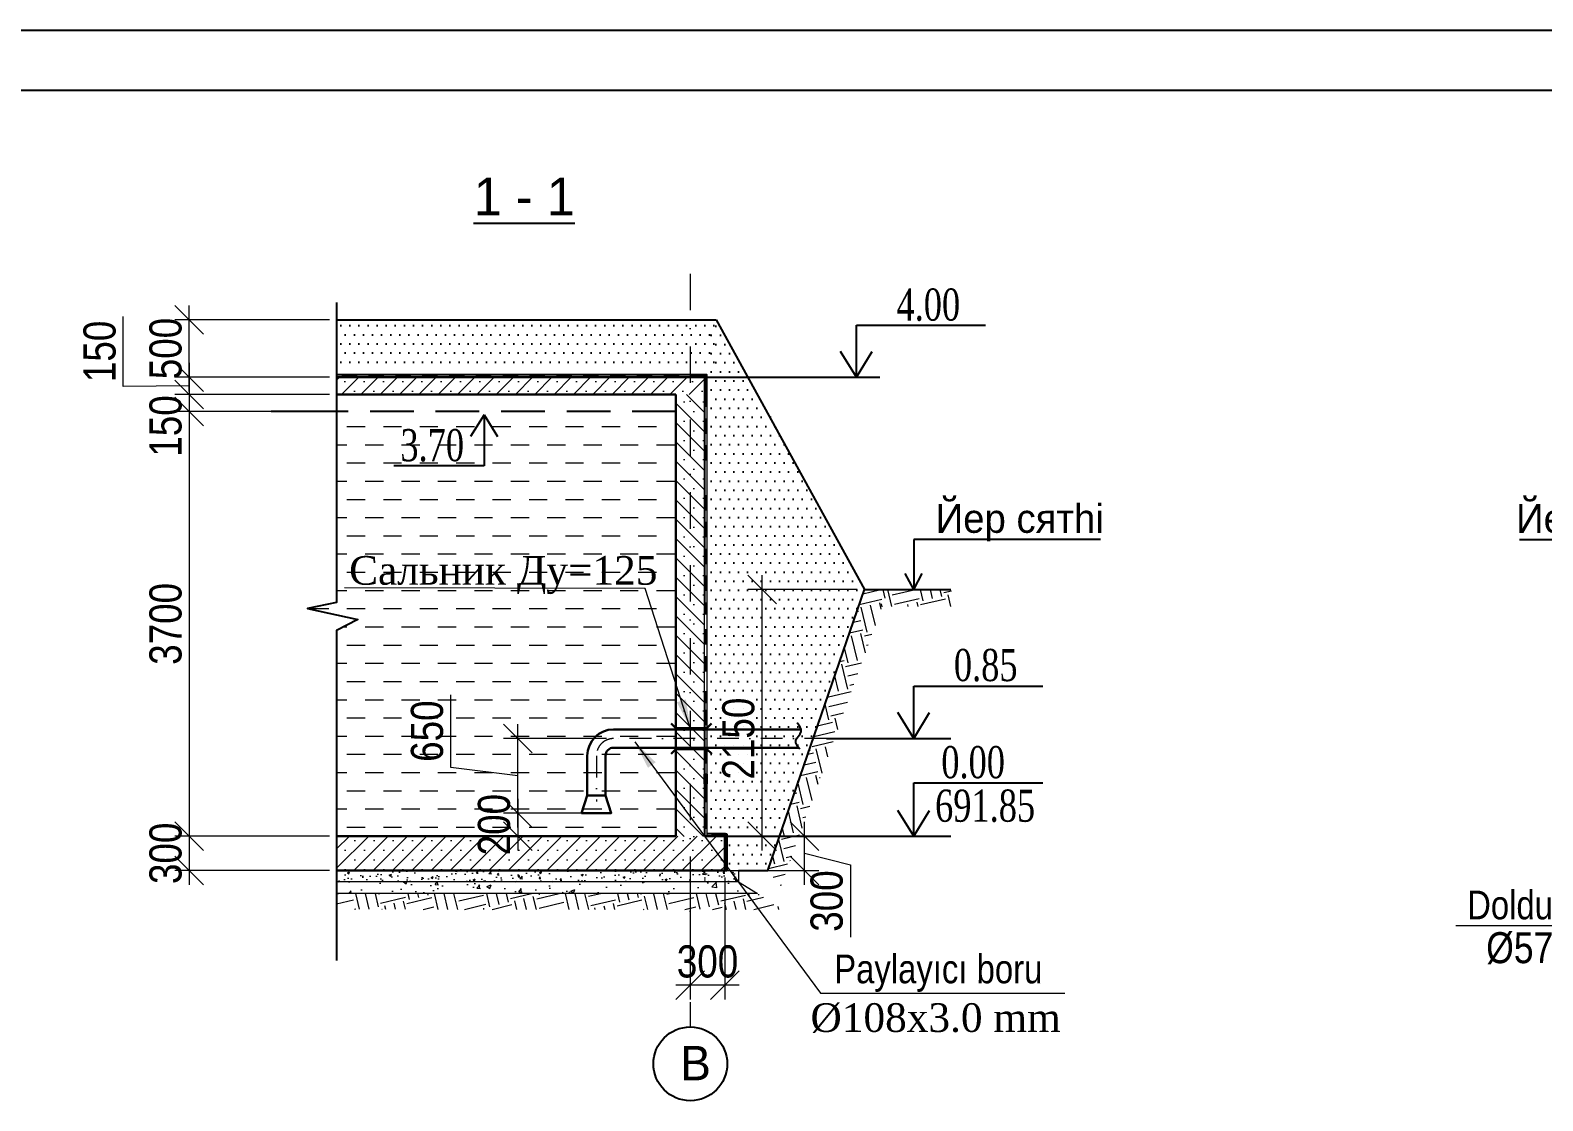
# Model space of a CAD drawing. Header units: millimetres. Extents: x 1177285 to 1225570, y -905119 to -683091.
# Drawn here: x 1202307 to 1215494, y -852087 to -842756 of the extents above; entities that cross this region are included whole.
import ezdxf

# ---------------------------------------------------------------- set-up
doc = ezdxf.new("R2010")
doc.units = ezdxf.units.MM
doc.linetypes.add('DASHDOT', pattern=[25.4, 12.7, -6.35, 0, -6.35])
doc.linetypes.add('DASHEDX2', pattern=[38.1, 25.4, -12.7])
doc.layers.add('Annotation - Text', color=7, linetype='Continuous')
doc.layers.add('Layer3', color=7, linetype='Continuous', lineweight=13)
doc.styles.add('400', font='times.ttf', dxfattribs={"width": 0.75, "height": 300})
doc.styles.get("Standard").update_dxf_attribs({"font": 'a3ar(la).ttf'})
doc.styles.add('style3', font='ARIAAL_.TTF', dxfattribs={"height": 300})
doc.styles.add('style6', font='ARIALN.TTF', dxfattribs={"height": 300})
doc.styles.add('Times New  Roman', font='times.ttf')
doc.styles.add('yazitipi', font='ARIALN.TTF')
doc.dimstyles.new('sevda', dxfattribs={"dimscale": 100, "dimtxt": 2.8, "dimasz": 2.5, "dimexe": 1.25, "dimexo": 0.625, "dimtad": 1, "dimtxsty": 'yazitipi', "dimblk": 'OBLIQUE', "dimcen": 2.5, "dimdle": 1.25, "dimclrd": 253, "dimclre": 253, "dimclrt": 73, "dimaunit": 1, "dimadec": 3, "dimazin": 0, "dimtfac": 1, "dimtmove": 1, "dimatfit": 3, "dimfxl": 1, "dimlwd": 13, "dimlwe": 13, "dimarcsym": 0})

# ---------------------------------------------------------------- blocks, each defined once
blk = doc.blocks.new('ntnntyht')
at = {"color": 1, "lineweight": 25}
blk.add_line((1961564, -20955), (2003567, -20955), dxfattribs=at)
at = {"color": 1, "lineweight": 25, "ltscale": 15}
blk.add_line((2003045, -21477), (1963653, -21477), dxfattribs=at)
blk = doc.blocks.new('_Oblique')
at = {"color": 0, "linetype": 'ByBlock', "lineweight": -2}
blk.add_line((-0.5, -0.5), (0.5, 0.5), dxfattribs=at)
blk = doc.blocks.new('*D156')
at = {"color": 253, "lineweight": 13, "ltscale": 15, "transparency": 16777216}
for p, q in [((1208062, -850142), (1208062, -851205)), ((1208362, -850142), (1208362, -851205)), ((1208487, -851080), (1207937, -851080))]:
    blk.add_line(p, q, dxfattribs=at)
at = {"layer": 'Defpoints', "color": 0, "lineweight": 30, "ltscale": 15, "transparency": 16777216}
for p in [(1208062, -850080), (1208362, -850080), (1208062, -851080)]:
    blk.add_point(p, dxfattribs=at)
at = {"color": 253, "lineweight": 13, "ltscale": 15, "transparency": 16777216, "xscale": 250, "yscale": 250, "zscale": 250}
for p, rotation in [((1208062, -851080), 179.9999999999441), ((1208362, -851080), 359.9999999999441)]:
    blk.add_blockref('_Oblique', p, dxfattribs=dict(at, rotation=rotation))
at = {"color": 73, "ltscale": 15, "transparency": 16777216, "insert": (1208212, -850874), "char_height": 280, "attachment_point": 5, "style": 'yazitipi'}
blk.add_mtext('300', dxfattribs=at)
blk = doc.blocks.new('*D157')
at = {"color": 253, "lineweight": 13, "ltscale": 15, "transparency": 16777216}
for p, q in [((1209057, -850205), (1209057, -849655)), ((1208869, -849780), (1209182, -849780)), ((1209057, -849930), (1209458, -850031)), ((1208659, -850080), (1209182, -850080)), ((1209458, -850031), (1209458, -850662))]:
    blk.add_line(p, q, dxfattribs=at)
at = {"layer": 'Defpoints', "color": 0, "lineweight": 30, "ltscale": 15, "transparency": 16777216}
for p in [(1208807, -849780), (1209057, -849780), (1208596, -850080)]:
    blk.add_point(p, dxfattribs=at)
at = {"color": 253, "lineweight": 13, "ltscale": 15, "transparency": 16777216, "xscale": 250, "yscale": 250, "zscale": 250}
for p, rotation in [((1209057, -849780), 90), ((1209057, -850080), 270)]:
    blk.add_blockref('_Oblique', p, dxfattribs=dict(at, rotation=rotation))
at = {"color": 73, "ltscale": 15, "transparency": 16777216, "insert": (1209252, -850346), "char_height": 280, "attachment_point": 5, "rotation": 90, "style": 'yazitipi'}
blk.add_mtext('300', dxfattribs=at)
blk = doc.blocks.new('*D158')
at = {"color": 253, "lineweight": 13, "ltscale": 15, "transparency": 16777216}
for p, q in [((1208687, -849905), (1208687, -847505)), ((1209517, -847630), (1208562, -847630)), ((1208630, -849780), (1208562, -849780))]:
    blk.add_line(p, q, dxfattribs=at)
at = {"layer": 'Defpoints', "color": 0, "lineweight": 30, "ltscale": 15, "transparency": 16777216}
for p in [(1208687, -847630), (1209579, -847630), (1208693, -849780)]:
    blk.add_point(p, dxfattribs=at)
at = {"color": 253, "lineweight": 13, "ltscale": 15, "transparency": 16777216, "xscale": 250, "yscale": 250, "zscale": 250}
for p, rotation in [((1208687, -847630), 90), ((1208687, -849780), 270)]:
    blk.add_blockref('_Oblique', p, dxfattribs=dict(at, rotation=rotation))
at = {"color": 73, "ltscale": 15, "transparency": 16777216, "insert": (1208482, -848930), "char_height": 280, "attachment_point": 5, "rotation": 90, "style": 'yazitipi'}
blk.add_mtext('2150', dxfattribs=at)
blk = doc.blocks.new('*D159')
at = {"color": 253, "lineweight": 13, "ltscale": 15, "transparency": 16777216}
for p, q in [((1203118, -845860), (1203118, -845250)), ((1203693, -845655), (1203693, -846055)), ((1204915, -845780), (1203568, -845780)), ((1203693, -845855), (1203118, -845860)), ((1204915, -845930), (1203568, -845930))]:
    blk.add_line(p, q, dxfattribs=at)
at = {"layer": 'Defpoints', "color": 0, "lineweight": 30, "ltscale": 15, "transparency": 16777216}
for p in [(1204978, -845780), (1203693, -845930), (1204978, -845930)]:
    blk.add_point(p, dxfattribs=at)
at = {"color": 253, "lineweight": 13, "ltscale": 15, "transparency": 16777216, "xscale": 250, "yscale": 250, "zscale": 250}
for p, rotation in [((1203693, -845780), 90), ((1203693, -845930), 270)]:
    blk.add_blockref('_Oblique', p, dxfattribs=dict(at, rotation=rotation))
at = {"color": 73, "ltscale": 15, "transparency": 16777216, "insert": (1202913, -845555), "char_height": 280, "attachment_point": 5, "rotation": 90, "style": 'yazitipi'}
blk.add_mtext('150', dxfattribs=at)
blk = doc.blocks.new('*D160')
at = {"color": 253, "lineweight": 13, "ltscale": 15, "transparency": 16777216}
for p, q in [((1203693, -845905), (1203693, -845155)), ((1204915, -845280), (1203568, -845280)), ((1204708, -845780), (1203568, -845780))]:
    blk.add_line(p, q, dxfattribs=at)
at = {"layer": 'Defpoints', "color": 0, "lineweight": 30, "ltscale": 15, "transparency": 16777216}
for p in [(1203693, -845280), (1204978, -845280), (1204771, -845780)]:
    blk.add_point(p, dxfattribs=at)
at = {"color": 253, "lineweight": 13, "ltscale": 15, "transparency": 16777216, "xscale": 250, "yscale": 250, "zscale": 250}
for p, rotation in [((1203693, -845280), 90), ((1203693, -845780), 270)]:
    blk.add_blockref('_Oblique', p, dxfattribs=dict(at, rotation=rotation))
at = {"color": 73, "ltscale": 15, "transparency": 16777216, "insert": (1203488, -845530), "char_height": 280, "attachment_point": 5, "rotation": 90, "style": 'yazitipi'}
blk.add_mtext('500', dxfattribs=at)
blk = doc.blocks.new('*D161')
at = {"color": 253, "lineweight": 13, "ltscale": 15, "transparency": 16777216}
for p, q in [((1203822, -845930), (1203568, -845930)), ((1203693, -845805), (1203693, -846205)), ((1204012, -846080), (1203568, -846080))]:
    blk.add_line(p, q, dxfattribs=at)
at = {"layer": 'Defpoints', "color": 0, "lineweight": 30, "ltscale": 15, "transparency": 16777216}
for p in [(1203884, -845930), (1203693, -846080), (1204075, -846080)]:
    blk.add_point(p, dxfattribs=at)
at = {"color": 253, "lineweight": 13, "ltscale": 15, "transparency": 16777216, "xscale": 250, "yscale": 250, "zscale": 250}
for p, rotation in [((1203693, -845930), 90), ((1203693, -846080), 270)]:
    blk.add_blockref('_Oblique', p, dxfattribs=dict(at, rotation=rotation))
at = {"color": 73, "ltscale": 15, "transparency": 16777216, "insert": (1203488, -846205), "char_height": 280, "attachment_point": 5, "rotation": 90, "style": 'yazitipi'}
blk.add_mtext('150', dxfattribs=at)
blk = doc.blocks.new('*D162')
at = {"color": 253, "lineweight": 13, "ltscale": 15, "transparency": 16777216}
for p, q in [((1203693, -845955), (1203693, -849905)), ((1204915, -846080), (1203568, -846080)), ((1204915, -849780), (1203568, -849780))]:
    blk.add_line(p, q, dxfattribs=at)
at = {"layer": 'Defpoints', "color": 0, "lineweight": 30, "ltscale": 15, "transparency": 16777216}
for p in [(1204978, -846080), (1203693, -849780), (1204978, -849780)]:
    blk.add_point(p, dxfattribs=at)
at = {"color": 253, "lineweight": 13, "ltscale": 15, "transparency": 16777216, "xscale": 250, "yscale": 250, "zscale": 250}
for p, rotation in [((1203693, -846080), 90), ((1203693, -849780), 270)]:
    blk.add_blockref('_Oblique', p, dxfattribs=dict(at, rotation=rotation))
at = {"color": 73, "ltscale": 15, "transparency": 16777216, "insert": (1203488, -847930), "char_height": 280, "attachment_point": 5, "rotation": 90, "style": 'yazitipi'}
blk.add_mtext('3700', dxfattribs=at)
blk = doc.blocks.new('*D163')
at = {"color": 253, "lineweight": 13, "ltscale": 15, "transparency": 16777216}
for p, q in [((1203693, -849655), (1203693, -850205)), ((1204915, -849780), (1203568, -849780)), ((1204915, -850080), (1203568, -850080))]:
    blk.add_line(p, q, dxfattribs=at)
at = {"layer": 'Defpoints', "color": 0, "lineweight": 30, "ltscale": 15, "transparency": 16777216}
for p in [(1204978, -849780), (1203693, -850080), (1204978, -850080)]:
    blk.add_point(p, dxfattribs=at)
at = {"color": 253, "lineweight": 13, "ltscale": 15, "transparency": 16777216, "xscale": 250, "yscale": 250, "zscale": 250}
for p, rotation in [((1203693, -849780), 90), ((1203693, -850080), 270)]:
    blk.add_blockref('_Oblique', p, dxfattribs=dict(at, rotation=rotation))
at = {"color": 73, "ltscale": 15, "transparency": 16777216, "insert": (1203488, -849930), "char_height": 280, "attachment_point": 5, "rotation": 90, "style": 'yazitipi'}
blk.add_mtext('300', dxfattribs=at)
blk = doc.blocks.new('*D164')
at = {"color": 253, "lineweight": 13, "ltscale": 15, "transparency": 16777216}
for p, q in [((1206557, -849455), (1206557, -849905)), ((1207152, -849580), (1206432, -849580)), ((1207674, -849780), (1206432, -849780))]:
    blk.add_line(p, q, dxfattribs=at)
at = {"layer": 'Defpoints', "color": 0, "lineweight": 30, "ltscale": 15, "transparency": 16777216}
for p in [(1207215, -849580), (1206557, -849780), (1207737, -849780)]:
    blk.add_point(p, dxfattribs=at)
at = {"color": 253, "lineweight": 13, "ltscale": 15, "transparency": 16777216, "xscale": 250, "yscale": 250, "zscale": 250}
for p, rotation in [((1206557, -849580), 90), ((1206557, -849780), 270)]:
    blk.add_blockref('_Oblique', p, dxfattribs=dict(at, rotation=rotation))
at = {"color": 73, "lineweight": 30, "ltscale": 15, "transparency": 16777216, "insert": (1206352, -849680), "char_height": 280, "attachment_point": 5, "rotation": 90, "style": 'yazitipi'}
blk.add_mtext('200', dxfattribs=at)
blk = doc.blocks.new('*D165')
at = {"color": 253, "lineweight": 13, "ltscale": 15, "transparency": 16777216}
for p, q in [((1205974, -849181), (1205974, -848548)), ((1206557, -849705), (1206557, -848805)), ((1207331, -848930), (1206432, -848930)), ((1206557, -849255), (1205974, -849181)), ((1207052, -849580), (1206432, -849580))]:
    blk.add_line(p, q, dxfattribs=at)
at = {"layer": 'Defpoints', "color": 0, "lineweight": 30, "ltscale": 15, "transparency": 16777216}
for p in [(1206557, -848930), (1207393, -848930), (1207114, -849580)]:
    blk.add_point(p, dxfattribs=at)
at = {"color": 253, "lineweight": 13, "ltscale": 15, "transparency": 16777216, "xscale": 250, "yscale": 250, "zscale": 250}
for p, rotation in [((1206557, -848930), 90), ((1206557, -849580), 270)]:
    blk.add_blockref('_Oblique', p, dxfattribs=dict(at, rotation=rotation))
at = {"color": 73, "lineweight": 30, "ltscale": 15, "transparency": 16777216, "insert": (1205768, -848865), "char_height": 280, "attachment_point": 5, "rotation": 90, "style": 'yazitipi'}
blk.add_mtext('650', dxfattribs=at)

msp = doc.modelspace()

# ---------------------------------------------------------------- hatches: boundary and pattern name
at = {"ltscale": 15}
h = msp.add_hatch(dxfattribs=at)
h.set_pattern_fill('DOTS', color=256, scale=50)
h.set_pattern_definition([(0, (131665.225, -54358.26), (39.6875, 79.375), [0, -79.375])])
h.paths.add_polyline_path([(1208286.679, -845659.652), (1204977.707, -845659.652), (1204977.707, -845279.652), (1208286.679, -845279.652)])
h = msp.add_hatch(dxfattribs=at)
h.set_pattern_fill('DOTS', color=256, scale=50)
h.set_pattern_definition([(0, (345755.47, -145168.674), (39.6875, 79.375), [0, -79.375])])
h.paths.add_polyline_path([(1208381.679, -849759.652), (1208206.679, -849759.652), (1208206.679, -847079.652), (1208206.679, -845698.357), (1208206.679, -845279.652), (1208286.679, -845279.652), (1208927.898, -846429.652), (1209579.421, -847629.652), (1208736.679, -850079.652), (1208381.679, -850079.652), (1208381.679, -849959.652)])
at = {"lineweight": 5, "ltscale": 5000}
h = msp.add_hatch(dxfattribs=at)
h.set_pattern_fill('SACNCR', color=109, scale=50)
h.set_pattern_definition([(45, (336125.02, -153608.98), (-84.189901, 84.189901), []), (45, (336209.21, -153608.98), (-84.189901, 84.189901), [0, -119.0625])])
h.paths.add_polyline_path([(1204977.707, -845779.652), (1204977.707, -845929.652), (1208186.679, -845929.652), (1208186.679, -845779.652)])
h.paths.add_polyline_path([(1204977.707, -845929.551), (1208186.679, -845929.752)])
at = {"lineweight": 0, "ltscale": 15}
h = msp.add_hatch(color=256, dxfattribs=at)
h.dxf.hatch_style = 1
h.paths.add_polyline_path([(1205148.354, -845759.652), (1205148.354, -845779.652), (1205031.369, -845779.652), (1205031.369, -845759.652)])
h = msp.add_hatch(color=256, dxfattribs=at)
h.dxf.hatch_style = 1
h.paths.add_polyline_path([(1205382.324, -845759.652), (1205382.324, -845779.652), (1205265.339, -845779.652), (1205265.339, -845759.652)])
h = msp.add_hatch(color=256, dxfattribs=at)
h.dxf.hatch_style = 1
h.paths.add_polyline_path([(1205616.295, -845759.652), (1205616.295, -845779.652), (1205499.309, -845779.652), (1205499.309, -845759.652)])
h = msp.add_hatch(color=256, dxfattribs=at)
h.dxf.hatch_style = 1
h.paths.add_polyline_path([(1205850.265, -845759.652), (1205850.265, -845779.652), (1205733.28, -845779.652), (1205733.28, -845759.652)])
h = msp.add_hatch(color=256, dxfattribs=at)
h.dxf.hatch_style = 1
h.paths.add_polyline_path([(1206084.235, -845759.652), (1206084.235, -845779.652), (1205967.25, -845779.652), (1205967.25, -845759.652)])
h = msp.add_hatch(color=256, dxfattribs=at)
h.dxf.hatch_style = 1
h.paths.add_polyline_path([(1206318.205, -845759.652), (1206318.205, -845779.652), (1206201.22, -845779.652), (1206201.22, -845759.652)])
h = msp.add_hatch(color=256, dxfattribs=at)
h.dxf.hatch_style = 1
h.paths.add_polyline_path([(1206552.176, -845759.652), (1206552.176, -845779.652), (1206435.19, -845779.652), (1206435.19, -845759.652)])
h = msp.add_hatch(color=256, dxfattribs=at)
h.dxf.hatch_style = 1
h.paths.add_polyline_path([(1206785.951, -845759.652), (1206785.951, -845779.652), (1206668.965, -845779.652), (1206668.965, -845759.652)])
h = msp.add_hatch(color=256, dxfattribs=at)
h.dxf.hatch_style = 1
h.paths.add_polyline_path([(1207019.921, -845759.652), (1207019.921, -845779.652), (1206902.936, -845779.652), (1206902.936, -845759.652)])
h = msp.add_hatch(color=256, dxfattribs=at)
h.dxf.hatch_style = 1
h.paths.add_polyline_path([(1207253.891, -845759.652), (1207253.891, -845779.652), (1207136.906, -845779.652), (1207136.906, -845759.652)])
h = msp.add_hatch(color=256, dxfattribs=at)
h.dxf.hatch_style = 1
h.paths.add_polyline_path([(1207487.861, -845759.652), (1207487.861, -845779.652), (1207370.876, -845779.652), (1207370.876, -845759.652)])
h = msp.add_hatch(color=256, dxfattribs=at)
h.dxf.hatch_style = 1
h.paths.add_polyline_path([(1207721.832, -845759.652), (1207721.832, -845779.652), (1207604.846, -845779.652), (1207604.846, -845759.652)])
h = msp.add_hatch(color=256, dxfattribs=at)
h.dxf.hatch_style = 1
h.paths.add_polyline_path([(1207955.802, -845759.652), (1207955.802, -845779.652), (1207838.817, -845779.652), (1207838.817, -845759.652)])
h = msp.add_hatch(color=256, dxfattribs=at)
h.dxf.hatch_style = 1
h.paths.add_polyline_path([(1208189.772, -845759.652), (1208189.772, -845779.652), (1208072.787, -845779.652), (1208072.787, -845759.652)])
h = msp.add_hatch(color=256, dxfattribs=at)
h.dxf.hatch_style = 1
h.paths.add_polyline_path([(1208206.679, -845779.652), (1208186.679, -845779.652), (1208186.679, -845896.637), (1208206.679, -845896.637)])
at = {"lineweight": 5, "ltscale": 5000}
h = msp.add_hatch(dxfattribs=at)
h.set_pattern_fill('SACNCR', color=109, scale=50, angle=-90)
h.set_pattern_definition([(315, (1907288.34, 24109.1), (84.189901, 84.189901), []), (315, (1907288.34, 24024.91), (84.189901, 84.189901), [0, -119.0625])])
edge = h.paths.add_edge_path()
edge.add_line((1208136.679, -848233.547), (1208186.679, -848233.547))
edge.add_line((1208186.679, -848233.547), (1208186.679, -847033.547))
edge.add_line((1208186.679, -847033.547), (1208186.679, -848233.547))
edge = h.paths.add_edge_path()
edge.add_line((1208206.679, -849779.652), (1208186.679, -849779.652))
edge.add_line((1208186.679, -849779.652), (1208186.679, -848233.547))
edge.add_line((1208186.679, -848233.547), (1208186.679, -849779.652))
edge = h.paths.add_edge_path()
edge.add_line((1207986.679, -848233.547), (1208186.679, -848233.547))
edge.add_line((1208186.679, -848233.547), (1208186.679, -849783.547))
edge.add_line((1208186.679, -849783.547), (1207936.679, -849783.547))
edge.add_line((1207936.679, -849783.547), (1207936.679, -848233.547))
h.paths.add_polyline_path([(1207936.679, -845929.632), (1208186.679, -845929.632), (1208186.679, -847033.547), (1207936.679, -847033.547)])
h.paths.add_polyline_path([(1208186.679, -847033.547), (1208186.679, -845929.632)])
h.paths.add_polyline_path([(1207936.679, -847437.462), (1208186.679, -847437.462), (1208186.679, -848233.547), (1207936.679, -848233.547)])
h.paths.add_polyline_path([(1208186.679, -847437.462), (1207936.679, -847437.462), (1207936.679, -847033.547), (1208186.679, -847033.547)])
at = {"lineweight": 0, "ltscale": 15}
h = msp.add_hatch(color=256, dxfattribs=at)
h.dxf.hatch_style = 1
h.paths.add_polyline_path([(1208206.679, -845963.622), (1208186.679, -845963.622), (1208186.679, -846030.607), (1208206.679, -846030.607)])
h = msp.add_hatch(dxfattribs=at)
h.set_pattern_fill('DASH', color=4, scale=50)
h.set_pattern_definition([(0, (336705.47, -145169.67), (158.75, 158.75), [158.75, -158.75])])
h.paths.add_polyline_path([(1207936.679, -849779.652), (1207936.679, -846079.652), (1204977.707, -846079.652), (1204977.707, -847742.926), (1204724.416, -847797.405), (1205162.188, -847892.734), (1204977.707, -847988.065), (1204977.707, -849779.652)])
h = msp.add_hatch(color=256, dxfattribs=at)
h.dxf.hatch_style = 1
h.paths.add_polyline_path([(1208206.679, -846147.592), (1208186.679, -846147.592), (1208186.679, -846264.577), (1208206.679, -846264.577)])
h = msp.add_hatch(color=256, dxfattribs=at)
h.dxf.hatch_style = 1
h.paths.add_polyline_path([(1208206.679, -846381.563), (1208186.679, -846381.563), (1208186.679, -846498.548), (1208206.679, -846498.548)])
h = msp.add_hatch(color=256, dxfattribs=at)
h.dxf.hatch_style = 1
h.paths.add_polyline_path([(1208206.679, -846815.533), (1208186.679, -846815.533), (1208186.679, -846932.518), (1208206.679, -846932.518)])
h = msp.add_hatch(color=256, dxfattribs=at)
h.dxf.hatch_style = 1
h.paths.add_polyline_path([(1208206.679, -847049.503), (1208186.679, -847049.503), (1208186.679, -847166.488), (1208206.679, -847166.488)])
h = msp.add_hatch(color=256, dxfattribs=at)
h.dxf.hatch_style = 1
h.paths.add_polyline_path([(1208206.679, -847283.473), (1208186.679, -847283.473), (1208186.679, -847400.458), (1208206.679, -847400.458)])
h = msp.add_hatch(color=256, dxfattribs=at)
h.dxf.hatch_style = 1
h.paths.add_polyline_path([(1208206.679, -847517.444), (1208186.679, -847517.444), (1208186.679, -847634.429), (1208206.679, -847634.429)])
h = msp.add_hatch(color=256, dxfattribs=at)
h.dxf.hatch_style = 1
h.paths.add_polyline_path([(1208206.679, -847751.414), (1208186.679, -847751.414), (1208186.679, -847838.913), (1208206.679, -847838.913)])
h = msp.add_hatch(color=256, dxfattribs=at)
h.dxf.hatch_style = 1
h.paths.add_polyline_path([(1208206.679, -847985.384), (1208186.679, -847985.384), (1208186.679, -848102.369), (1208206.679, -848102.369)])
h = msp.add_hatch(color=256, dxfattribs=at)
h.dxf.hatch_style = 1
h.paths.add_polyline_path([(1208206.679, -848219.354), (1208186.679, -848219.354), (1208186.679, -848336.339), (1208206.679, -848336.339)])
h = msp.add_hatch(color=256, dxfattribs=at)
h.dxf.hatch_style = 1
h.paths.add_polyline_path([(1208206.679, -848525.918), (1208186.679, -848525.918), (1208186.679, -848612.903), (1208206.679, -848612.903)])
h = msp.add_hatch(color=256, dxfattribs=at)
h.dxf.hatch_style = 1
h.paths.add_polyline_path([(1208206.679, -848687.295), (1208186.679, -848687.295), (1208186.679, -848804.28), (1208206.679, -848804.28)])
h = msp.add_hatch(color=256, dxfattribs=at)
h.dxf.hatch_style = 1
h.paths.add_polyline_path([(1208206.679, -849021.265), (1208186.679, -849021.265), (1208186.679, -849138.25), (1208206.679, -849138.25)])
h = msp.add_hatch(color=256, dxfattribs=at)
h.dxf.hatch_style = 1
h.paths.add_polyline_path([(1208206.679, -849323.176), (1208186.679, -849323.176), (1208186.679, -849240.161), (1208206.679, -849240.161)])
h = msp.add_hatch(color=256, dxfattribs=at)
h.dxf.hatch_style = 1
h.paths.add_polyline_path([(1208206.679, -849255.235), (1208186.679, -849255.235), (1208186.679, -849372.22), (1208206.679, -849372.22)])
h = msp.add_hatch(color=256, dxfattribs=at)
h.dxf.hatch_style = 1
h.paths.add_polyline_path([(1208206.679, -849289.205), (1208186.679, -849289.205), (1208186.679, -849406.191), (1208206.679, -849406.191)])
h = msp.add_hatch(color=256, dxfattribs=at)
h.dxf.hatch_style = 1
h.paths.add_polyline_path([(1208206.679, -849357.146), (1208186.679, -849357.146), (1208186.679, -849474.131), (1208206.679, -849474.131)])
h = msp.add_hatch(color=256, dxfattribs=at)
h.dxf.hatch_style = 1
h.paths.add_polyline_path([(1208206.679, -849591.116), (1208186.679, -849591.116), (1208186.679, -849708.101), (1208206.679, -849708.101)])
at = {"lineweight": 5, "ltscale": 5000}
h = msp.add_hatch(dxfattribs=at)
h.set_pattern_fill('SACNCR', color=109, scale=50)
h.set_pattern_definition([(45, (335875.02, -157608.98), (-84.189901, 84.189901), []), (45, (335959.21, -157608.98), (-84.189901, 84.189901), [0, -119.0625])])
edge = h.paths.add_edge_path()
edge.add_line((1208361.679, -850079.652), (1204977.707, -850079.652))
edge.add_line((1204977.707, -850079.652), (1208381.679, -850079.652))
edge = h.paths.add_edge_path()
edge.add_line((1204977.707, -849785.556), (1204977.707, -850078.358))
edge.add_line((1204977.707, -850078.358), (1208361.679, -850080.946))
edge.add_line((1208361.679, -850080.946), (1208361.679, -849788.144))
edge.add_line((1208361.679, -849779.652), (1204977.707, -849779.652))
at = {"lineweight": 0, "ltscale": 15}
h = msp.add_hatch(color=256, dxfattribs=at)
h.dxf.hatch_style = 1
h.paths.add_polyline_path([(1208253.02, -849759.652), (1208253.02, -849779.652), (1208370.005, -849779.652), (1208370.005, -849759.652)])
h = msp.add_hatch(color=256, dxfattribs=at)
h.dxf.hatch_style = 1
h.paths.add_polyline_path([(1208381.679, -849779.652), (1208361.679, -849779.652), (1208361.679, -849896.637), (1208381.679, -849896.637)])
h = msp.add_hatch(color=256, dxfattribs=at)
h.dxf.hatch_style = 1
h.paths.add_polyline_path([(1208381.679, -849962.667), (1208361.679, -849962.667), (1208361.679, -850079.652), (1208381.679, -850079.652)])
at = {"lineweight": 5, "ltscale": 5}
h = msp.add_hatch(dxfattribs=at)
h.set_pattern_fill('AR-CONC', color=4)
h.set_pattern_definition([(50, (412538.53, -147759.03), (182.18467, -15.939086), [19.05, -209.55]), (355, (412538.53, -147759.03), (-35.24342, 191.056845), [15.24, -167.640584]), (100.451445, (412553.72, -147760.35), (146.941247, 175.117752), [16.19001, -178.090245]), (46.1842, (412538.53, -147708.23), (271.07904, -42.04233), [28.575, -314.325]), (96.635558, (412561.12, -147711.73), (237.404134, 247.426125), [24.28502, -267.13561]), (351.18415, (412538.53, -147708.23), (237.404134, 247.426125), [22.85997, -251.45973]), (21, (412563.93, -147720.93), (151.614391, -102.265198), [19.05, -209.55]), (326, (412563.93, -147720.93), (61.802028, 184.187966), [15.24, -167.64]), (71.451445, (412576.57, -147729.45), (213.41642, 81.92277), [16.19001, -178.089938]), (37.5, (412538.534, -147759.026), (3.0886033, 84.555039), [0, -165.608, 0, -170.18, 0, -168.275]), (7.5, (412538.53, -147759.03), (66.8196625, 100.180575), [0, -97.028, 0, -161.798, 0, -64.135]), (327.5, (412481.89, -147759.026), (135.590595, -5.728744), [0, -63.5, 0, -198.12, 0, -262.89]), (317.5, (412456.49, -147759.03), (148.129181, 25.426491), [0, -82.55, 0, -131.572, 0, -186.69])])
h.paths.add_polyline_path([(1204977.707, -850079.652), (1204977.707, -850179.652), (1208482.117, -850179.652), (1208482.117, -850079.652)])
at = {"lineweight": 13}
h = msp.add_hatch(dxfattribs=at)
h.set_pattern_fill('AR-CONC', color=256, scale=2)
h.set_pattern_definition([(50, (-1764.1, 200), (364.36934, -31.87817), [38.1, -419.1]), (355, (-1764.1, 200), (-70.48684, 382.11369), [30.48, -335.28117]), (100.451445, (-1733.75, 197.34), (293.88249, 350.2355), [32.38002, -356.18049]), (46.1842, (-1764.1, 301.6), (542.15808, -84.08466), [57.15, -628.65]), (96.635558, (-1718.93, 294.6), (474.80827, 494.85225), [48.57005, -534.27122]), (351.18415, (-1764.1, 301.6), (474.80827, 494.85225), [45.71993, -502.91946]), (21, (-1713.3, 276.2), (303.22878, -204.530396), [38.1, -419.1]), (326, (-1713.3, 276.2), (123.60406, 368.37593), [30.48, -335.28]), (71.451445, (-1688.04, 259.16), (426.83284, 163.84554), [32.38002, -356.179875]), (37.5, (-1764.11, 200), (6.177207, 169.110078), [0, -331.216, 0, -340.36, 0, -336.55]), (7.5, (-1764.11, 200), (133.639325, 200.36115), [0, -194.056, 0, -323.596, 0, -128.27]), (327.5, (-1877.4, 200), (271.18119, -11.457488), [0, -127, 0, -396.24, 0, -525.78]), (317.5, (-1928.2, 200), (296.258363, 50.852982), [0, -165.1, 0, -263.144, 0, -373.38])])
h.paths.add_polyline_path([(1204977.707, -850179.652), (1204977.707, -850279.652), (1208646.889, -850279.652), (1208482.117, -850179.652)])
at = {"layer": 'Annotation - Text', "lineweight": 5, "ltscale": 20}
h = msp.add_hatch(dxfattribs=at)
h.set_pattern_fill('EARTH', color=253, scale=35, angle=-76.6397816)
h.set_pattern_definition([(283.36022, (1232137.2, -774576.47), (267.591, -164.8793), [222.25, -222.25]), (283.36022, (1232218.3, -774557.21), (267.591, -164.8793), [222.25, -222.25]), (283.36022, (1232299.39, -774537.95), (267.591, -164.8793), [222.25, -222.25]), (13.36022, (1232332.83, -774558.56), (164.8793, 267.591), [222.25, -222.25]), (13.36022, (1232352.1, -774639.65), (164.8793, 267.591), [222.25, -222.25]), (13.36022, (1232371.35, -774720.74), (164.8793, 267.591), [222.25, -222.25])])
edge = h.paths.add_edge_path(flags=17)
edge.add_line((1208851.918, -850216.717), (1208736.679, -850079.652))
h.paths.add_polyline_path([(1209785.871, -847629.652), (1209579.421, -847629.652), (1208736.679, -850079.652), (1208851.918, -850216.717)])
h = msp.add_hatch(dxfattribs=at)
h.set_pattern_fill('EARTH', color=253, scale=35, angle=-76.6397816)
h.set_pattern_definition([(283.360218, (332348.5, -146118.67), (267.590996, -164.8793), [222.25, -222.25]), (283.360218, (332429.58, -146099.42), (267.590996, -164.8793), [222.25, -222.25]), (283.360218, (332510.67, -146080.16), (267.590996, -164.8793), [222.25, -222.25]), (13.360218, (332544.12, -146100.77), (164.8793, 267.590996), [222.25, -222.25]), (13.360218, (332563.38, -146181.86), (164.8793, 267.590996), [222.25, -222.25]), (13.360218, (332582.64, -146262.94), (164.8793, 267.590996), [222.25, -222.25])])
h.paths.add_polyline_path([(1209713.306, -847780.137), (1209781.679, -847629.652), (1209713.306, -847780.137)])
h.paths.add_polyline_path([(1210333.035, -847629.652), (1209781.679, -847629.652), (1209713.306, -847780.137), (1210409.091, -847778.905)])
h.paths.add_polyline_path([(1209713.306, -847780.137), (1209713.306, -847780.137), (1209781.679, -847629.652), (1209781.679, -847629.652)])
h = msp.add_hatch(dxfattribs=at)
h.set_pattern_fill('EARTH', color=253, scale=35, angle=-76.6397816)
h.set_pattern_definition([(283.360218, (336705.47, -144568.67), (267.590996, -164.8793), [222.25, -222.25]), (283.360218, (336786.56, -144549.42), (267.590996, -164.8793), [222.25, -222.25]), (283.360218, (336867.65, -144530.16), (267.590996, -164.8793), [222.25, -222.25]), (13.360218, (336901.1, -144550.77), (164.8793, 267.590996), [222.25, -222.25]), (13.360218, (336920.36, -144631.86), (164.8793, 267.590996), [222.25, -222.25]), (13.360218, (336939.62, -144712.94), (164.8793, 267.590996), [222.25, -222.25])])
h.paths.add_polyline_path([(1204977.707, -850279.652), (1204977.707, -850417.98), (1208864.743, -850419.351), (1208646.889, -850279.652)])

# ---------------------------------------------------------------- linework, layer by layer
at = {"linetype": 'DASHDOT', "lineweight": 15, "ltscale": 25}
msp.add_line((1208061.679, -844877.659), (1208061.679, -851443.207), dxfattribs=at)
at = {"ltscale": 15}
for p, q in [((1204977.707, -845279.652), (1208286.679, -845279.652)), ((1208286.679, -845279.652), (1209579.421, -847629.652)), ((1208186.679, -845779.652), (1204977.707, -845779.652)), ((1208186.679, -845779.652), (1208186.679, -847833.567)), ((1208206.679, -845779.652), (1209714.348, -845779.652)), ((1204977.707, -846079.652), (1204408.756, -846079.652)), ((1208736.679, -850079.652), (1209579.421, -847629.652)), ((1209579.421, -847629.652), (1210333.035, -847629.652)), ((1208186.679, -848525.918), (1208186.679, -849779.652)), ((1209247.867, -848929.652), (1210333.035, -848929.652)), ((1208253.02, -849759.652), (1208206.679, -849759.652)), ((1208253.02, -849759.652), (1208381.679, -849759.652)), ((1208311.512, -849779.652), (1210333.035, -849779.652)), ((1208381.679, -849759.652), (1208381.679, -850079.652)), ((1208381.679, -849759.652), (1208381.679, -850079.652)), ((1208482.117, -850079.652), (1208736.679, -850079.652))]:
    msp.add_line(p, q, dxfattribs=at)
at = {"color": 0}
for p, q in [((1209509.619, -845779.652), (1209509.619, -845326.513)), ((1206263.275, -846106.617), (1206263.275, -846551.816)), ((1210009.857, -848928.115), (1210009.857, -848472.259)), ((1210009.857, -849779.652), (1210009.857, -849315.528))]:
    msp.add_line(p, q, dxfattribs=at)
at = {"color": 7}
for p, q in [((1209509.619, -845326.513), (1210635.928, -845326.513)), ((1206263.275, -846551.816), (1205476.139, -846551.816)), ((1210009.857, -848472.259), (1211136.166, -848472.259)), ((1210009.857, -849315.528), (1211136.166, -849315.528))]:
    msp.add_line(p, q, dxfattribs=at)
at = {"lineweight": 30, "ltscale": 15}
for p, q in [((1207936.679, -845929.652), (1204977.707, -845929.652)), ((1207936.679, -845929.652), (1207936.679, -848433.567)), ((1207936.679, -848433.567), (1207936.679, -849779.652))]:
    msp.add_line(p, q, dxfattribs=at)
at = {"linetype": 'DASHEDX2', "ltscale": 15}
msp.add_line((1207936.679, -846079.652), (1204977.707, -846079.652), dxfattribs=at)
at = {"color": 0, "lineweight": 25}
for p, q in [((1211637.683, -847194.416), (1210009.857, -847194.416)), ((1210009.857, -847194.416), (1210009.857, -847629.652)), ((1215290.811, -847194.416), (1216918.638, -847194.416)), ((1210009.857, -847629.652), (1209936.333, -847491.684)), ((1210009.857, -847629.652), (1210083.381, -847491.684))]:
    msp.add_line(p, q, dxfattribs=at)
at = {"color": 1, "lineweight": 9, "ltscale": 5}
for p, q in [((1208381.679, -850079.652), (1208481.679, -850079.652)), ((1208482.117, -850079.652), (1208482.117, -850179.652)), ((1208482.117, -850179.652), (1204977.707, -850179.652)), ((1208646.889, -850279.652), (1204977.707, -850279.652)), ((1208482.117, -850179.652), (1208646.889, -850279.652))]:
    msp.add_line(p, q, dxfattribs=at)
at = {"ltscale": 15}
for points in [[(1204977.707, -845128.398), (1204977.707, -847742.926), (1204724.416, -847797.405), (1205162.188, -847892.734), (1204977.707, -847988.065), (1204977.707, -850865.422)], [(1204977.707, -845779.652), (1208206.679, -845779.652), (1208206.679, -845759.652), (1204977.707, -845759.652)]]:
    msp.add_lwpolyline(points, dxfattribs=at)
at = {"color": 7, "ltscale": 15}
for points in [[(1209509.619, -845779.652), (1209371.017, -845555.308)], [(1209509.619, -845779.652), (1209648.221, -845555.308)], [(1206263.275, -846106.617), (1206145.464, -846297.309)], [(1206263.275, -846106.617), (1206381.087, -846297.309)], [(1210009.857, -848928.115), (1209871.255, -848703.771)], [(1210009.857, -848928.115), (1210148.459, -848703.771)], [(1210009.857, -849779.652), (1209871.255, -849555.308)], [(1210009.857, -849779.652), (1210148.459, -849555.308)]]:
    msp.add_lwpolyline(points, dxfattribs=at)
at = {"ltscale": 15}
for points in [[(1205148.354, -845759.652), (1205148.354, -845779.652), (1205031.369, -845779.652), (1205031.369, -845759.652)], [(1205382.324, -845759.652), (1205382.324, -845779.652), (1205265.339, -845779.652), (1205265.339, -845759.652)], [(1205616.295, -845759.652), (1205616.295, -845779.652), (1205499.309, -845779.652), (1205499.309, -845759.652)], [(1205850.265, -845759.652), (1205850.265, -845779.652), (1205733.28, -845779.652), (1205733.28, -845759.652)], [(1206084.235, -845759.652), (1206084.235, -845779.652), (1205967.25, -845779.652), (1205967.25, -845759.652)], [(1206318.205, -845759.652), (1206318.205, -845779.652), (1206201.22, -845779.652), (1206201.22, -845759.652)], [(1206552.176, -845759.652), (1206552.176, -845779.652), (1206435.19, -845779.652), (1206435.19, -845759.652)], [(1206785.951, -845759.652), (1206785.951, -845779.652), (1206668.965, -845779.652), (1206668.965, -845759.652)], [(1207019.921, -845759.652), (1207019.921, -845779.652), (1206902.936, -845779.652), (1206902.936, -845759.652)], [(1207253.891, -845759.652), (1207253.891, -845779.652), (1207136.906, -845779.652), (1207136.906, -845759.652)], [(1207487.861, -845759.652), (1207487.861, -845779.652), (1207370.876, -845779.652), (1207370.876, -845759.652)], [(1207721.832, -845759.652), (1207721.832, -845779.652), (1207604.846, -845779.652), (1207604.846, -845759.652)], [(1207955.802, -845759.652), (1207955.802, -845779.652), (1207838.817, -845779.652), (1207838.817, -845759.652)], [(1208189.772, -845759.652), (1208189.772, -845779.652), (1208072.787, -845779.652), (1208072.787, -845759.652)], [(1208206.679, -845779.652), (1208186.679, -845779.652), (1208186.679, -845896.637), (1208206.679, -845896.637)], [(1208206.679, -845896.637), (1208186.679, -845896.637), (1208186.679, -845963.622), (1208206.679, -845963.622)], [(1208206.679, -845963.622), (1208186.679, -845963.622), (1208186.679, -846030.607), (1208206.679, -846030.607)], [(1208206.679, -846147.592), (1208186.679, -846147.592), (1208186.679, -846264.577), (1208206.679, -846264.577)], [(1208206.679, -846381.563), (1208186.679, -846381.563), (1208186.679, -846498.548), (1208206.679, -846498.548)], [(1208206.679, -846815.533), (1208186.679, -846815.533), (1208186.679, -846932.518), (1208206.679, -846932.518)], [(1208206.679, -847049.503), (1208186.679, -847049.503), (1208186.679, -847166.488), (1208206.679, -847166.488)], [(1208206.679, -847283.473), (1208186.679, -847283.473), (1208186.679, -847400.458), (1208206.679, -847400.458)], [(1208206.679, -847517.444), (1208186.679, -847517.444), (1208186.679, -847634.429), (1208206.679, -847634.429)], [(1208206.679, -847751.414), (1208186.679, -847751.414), (1208186.679, -847838.913), (1208206.679, -847838.913)], [(1208206.679, -847985.384), (1208186.679, -847985.384), (1208186.679, -848102.369), (1208206.679, -848102.369)], [(1208206.679, -848219.354), (1208186.679, -848219.354), (1208186.679, -848336.339), (1208206.679, -848336.339)], [(1208206.679, -848525.918), (1208186.679, -848525.918), (1208186.679, -848612.903), (1208206.679, -848612.903)], [(1208206.679, -848687.295), (1208186.679, -848687.295), (1208186.679, -848804.28), (1208206.679, -848804.28)], [(1208206.679, -849021.265), (1208186.679, -849021.265), (1208186.679, -849138.25), (1208206.679, -849138.25)], [(1208206.679, -849323.176), (1208186.679, -849323.176), (1208186.679, -849240.161), (1208206.679, -849240.161)], [(1208206.679, -849255.235), (1208186.679, -849255.235), (1208186.679, -849372.22), (1208206.679, -849372.22)], [(1208206.679, -849289.205), (1208186.679, -849289.205), (1208186.679, -849406.191), (1208206.679, -849406.191)], [(1208206.679, -849357.146), (1208186.679, -849357.146), (1208186.679, -849474.131), (1208206.679, -849474.131)], [(1208206.679, -849591.116), (1208186.679, -849591.116), (1208186.679, -849708.101), (1208206.679, -849708.101)], [(1208253.02, -849759.652), (1208253.02, -849779.652), (1208370.005, -849779.652), (1208370.005, -849759.652)], [(1208381.679, -849779.652), (1208361.679, -849779.652), (1208361.679, -849896.637), (1208381.679, -849896.637)], [(1208381.679, -849962.667), (1208361.679, -849962.667), (1208361.679, -850079.652), (1208381.679, -850079.652)]]:
    msp.add_lwpolyline(points, close=True, dxfattribs=at)
at = {"lineweight": 9, "ltscale": 15}
for points in [[(1208186.679, -848525.737), (1208186.679, -845779.652), (1208206.679, -845779.652), (1208206.679, -848525.918)], [(1208206.679, -848525.918), (1208206.679, -849779.652), (1208186.679, -849779.652), (1208186.679, -848525.737)]]:
    msp.add_lwpolyline(points, dxfattribs=at)
at = {"lineweight": 30, "ltscale": 15}
for points in [[(1207894.553, -848796.982), (1207936.679, -848838.527), (1208061.679, -848838.527), (1208206.679, -848838.527), (1208247.447, -848798.715)], [(1207894.553, -849063.653), (1207936.679, -849022.107), (1208179.88, -849022.107), (1208206.679, -849022.107), (1208248.276, -849061.928)], [(1207936.679, -849779.652), (1204977.707, -849779.652)], [(1204977.707, -850079.652), (1208361.679, -850079.652), (1208361.679, -849779.652), (1208186.679, -849779.652)]]:
    msp.add_lwpolyline(points, dxfattribs=at)
for points in [[(1209027.667, -848850.016), (1207393.024, -848850.152, 0.414213562), (1207163.524, -849079.652), (1207163.524, -849425.377)], [(1209006.91, -849011.015), (1207393.024, -849009.152, 0.414213562), (1207322.524, -849079.652), (1207322.524, -849425.377)]]:
    msp.add_lwpolyline(points, format="xyb", dxfattribs=at)
at = {"linetype": 'DASHDOT', "lineweight": 13, "ltscale": 15}
msp.add_lwpolyline([(1209247.867, -848929.652), (1207393.024, -848929.652, 0.414213562), (1207243.024, -849079.652), (1207243.024, -849479.652)], format="xyb", dxfattribs=at)
at = {"lineweight": 30, "ltscale": 15}
msp.add_lwpolyline([(1207163.532, -849425.377), (1207322.532, -849425.377), (1207372.319, -849579.652), (1207114.277, -849579.652)], close=True, dxfattribs=at)
at = {"ltscale": 2}
msp.add_circle((1208061.679, -851764.933), 321.726, dxfattribs=at)
at = {"ltscale": 15}
msp.add_open_spline([(1209015.365, -849022.463), (1208996.329, -848996.92), (1208956.147, -848943.001), (1209054.897, -848871.908), (1209013.164, -848818.326), (1208993.298, -848792.82)], degree=3, knots=[0, 0, 0, 0, 82.272807939, 173.670233053, 256.700602898, 256.700602898, 256.700602898, 256.700602898], dxfattribs=at)

# ---------------------------------------------------------------- block references
at = {"color": 3, "xscale": 1.004925508461463, "yscale": 1.004925508461463, "zscale": 1.004925508461463}
msp.add_blockref('ntnntyht', (-787866.274, -821697.773), dxfattribs=at)

# ---------------------------------------------------------------- texts
at = {"lineweight": 9, "char_height": 280, "width": 23109.77763, "style": '400'}
for s, insert, attachment_point in [('{\\fTimes New Roman|b0|i0|c238|p18;4.0}0', (1209859.525, -845006.608), 1), ('{\\fTimes New Roman|b0|i0|c238|p18;3.7}0', (1206089.161, -846232.169), 3), ('{\\fTimes New Roman|b0|i0|c238|p18;0.85}', (1210359.763, -848148.698), 1), ('{\\fTimes New Roman|b0|i0|c238|p18;0.0}0', (1210250.212, -848995.406), 1), ('{\\fTimes New Roman|b0|i0|c238|p18;691.85}', (1210195.942, -849374.5), 1)]:
    msp.add_mtext(s, dxfattribs=dict(at, insert=insert, attachment_point=attachment_point))
at = {"color": 0, "lineweight": 25, "char_height": 249.99, "width": 3304.78713}
for insert, attachment_point in [((1210200.736, -846886.526), 1), ((1216727.759, -846886.526), 3)]:
    msp.add_mtext('Йер сятhi', dxfattribs=dict(at, insert=insert, attachment_point=attachment_point))
at = {"ltscale": 200, "width": 5713.31735}
for s, insert, char_height, attachment_point, style in [('Сальник{\\fTimes New Roman|b0|i0|c238|p18; }Ду={\\fTimes New Roman|b0|i0|c238|p18;125}', (1205087.367, -847338.686), 250, 1, 'Times New  Roman'), ('  {\\fArial Narrow|b0|i0|c238|p34;Doldurma\\fArial Narrow|b0|i0|c204|p34; boru\\fArial Narrow|b0|i0|c238|p34;su\\fArial Narrow|b0|i0|c204|p34; }', (1214645.99, -850255.082), 250, 1, 'Times New  Roman'), ('%%C{\\fArial Narrow|b0|i0|c238|p34;57}х{\\fArial Narrow|b0|i0|c238|p34;3.5 mm}', (1216771.648, -850617.362), 270, 3, 'style6'), ('  {\\fArial Narrow|b0|i0|c238|p34;Paylayıcı \\fArial Narrow|b0|i0|c204|p34;boru }', (1211131.239, -850812.81), 250, 3, 'Times New  Roman'), ('%%C{\\fTimes New Roman|b0|i0|c238|p18;108}х{\\fTimes New Roman|b0|i0|c238|p18;3.0 mm}', (1211291.743, -851236.921), 250, 3, 'Times New  Roman')]:
    msp.add_mtext(s, dxfattribs=dict(at, insert=insert, char_height=char_height, attachment_point=attachment_point, style=style))
at = {"ltscale": 2, "insert": (1207974.093, -851608.378), "char_height": 300, "width": 6406.56045, "attachment_point": 1, "style": 'style3'}
msp.add_mtext('B', dxfattribs=at)
at = {"layer": 'Layer3', "color": 0, "lineweight": 25, "insert": (1210326.231, -844039.858), "char_height": 520, "width": 7423.62436, "attachment_point": 3}
msp.add_mtext('\\pxqc;{\\H0.63462x;\\L1 - 1}', dxfattribs=at)

# ---------------------------------------------------------------- dimensions: what is measured, and where the dimension line sits
at = {"ltscale": 15}
for base, p1, p2, angle, picture, middle in [((1203693.275, -845929.652), (1204977.707, -845779.652), (1204977.707, -845929.652), 90, '*D159', (1203118.415, -845797.678)), ((1203693.275, -845279.652), (1204770.914, -845779.652), (1204977.707, -845279.652), 90, '*D160', (1203693.275, -845529.652)), ((1203693.275, -846079.652), (1203884.363, -845929.652), (1204074.909, -846079.652), 90, '*D161', (1203693.275, -846204.652)), ((1208687.329, -847629.652), (1208692.569, -849779.652), (1209579.421, -847629.652), 90, '*D158', (1208687.329, -848929.652)), ((1203693.275, -850079.652), (1204977.707, -849779.652), (1204977.707, -850079.652), 90, '*D163', (1203693.275, -849929.652)), ((1209057.466, -849779.652), (1208596.48, -850079.652), (1208806.854, -849779.652), 90, '*D157', (1209457.514, -850093.007)), ((1208061.679, -851079.652), (1208361.679, -850079.652), (1208061.679, -850079.652), 180, '*D156', (1208211.679, -851079.652))]:
    dim = msp.add_linear_dim(base=base, p1=p1, p2=p2, angle=angle, dimstyle='sevda', dxfattribs=at)
    dim.commit()
    dim.dimension.update_dxf_attribs({"geometry": picture, "text_midpoint": middle, "dimtype": 160})
dim = msp.add_linear_dim(base=(1203693.275, -849779.652), p1=(1204977.707, -846079.652), p2=(1204977.707, -849779.652), angle=90, dimstyle='sevda', dxfattribs=at)
dim.commit()
dim.dimension.update_dxf_attribs({"geometry": '*D162', "text_midpoint": (1203487.814, -847929.652)})
at = {"lineweight": 30, "ltscale": 15}
for base, p1, p2, picture, middle in [((1206557.486, -848929.652), (1207114.277, -849579.652), (1207393.024, -848929.652), '*D165', (1205973.507, -849118.724)), ((1206557.486, -849779.652), (1207214.677, -849579.652), (1207736.679, -849779.652), '*D164', (1206557.486, -849679.652))]:
    dim = msp.add_linear_dim(base=base, p1=p1, p2=p2, angle=90, dimstyle='sevda', dxfattribs=at)
    dim.commit()
    dim.dimension.update_dxf_attribs({"geometry": picture, "text_midpoint": middle, "dimtype": 160})

# ---------------------------------------------------------------- leaders
at = {"ltscale": 15}
for points in [[(1208061.679, -848838.527), (1207667.094, -847620.867), (1205045.541, -847616.52)], [(1218077.349, -848479.652), (1217062.381, -850563.076), (1214735.114, -850563.076)], [(1207577.627, -848959.365), (1209196.308, -851149.905), (1211327.276, -851149.905)]]:
    msp.add_leader(points, dimstyle='sevda', override={"dimgap": 0.625, "dimtad": 0}, dxfattribs=at)

doc.saveas('drawing.dxf')
